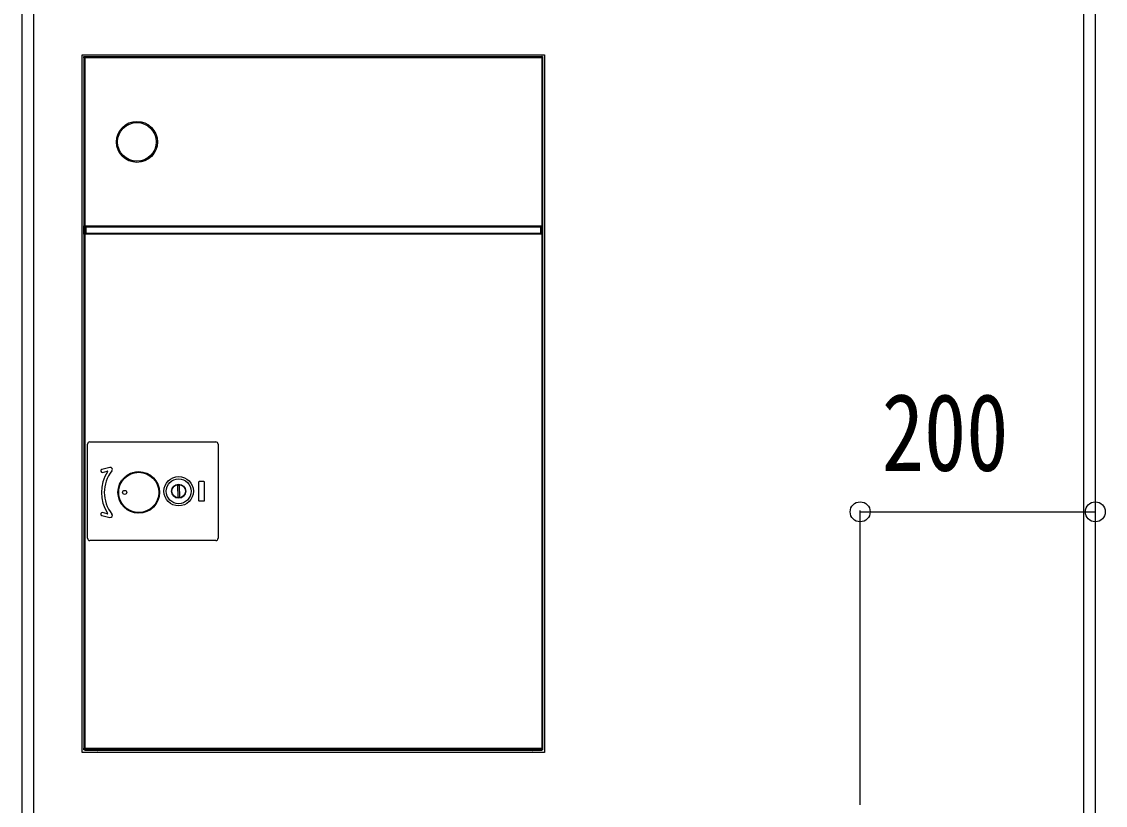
# Model space of a CAD drawing. Units: millimetres, scale not verified. Extents: x -8418 to 8410, y -5948 to 5940.
# Drawn here: x -2785 to -1863, y -3288 to -2622 of the extents above; entities that cross this region are included whole.
import ezdxf
from ezdxf.enums import TextEntityAlignment as Align

# ---------------------------------------------------------------- set-up
doc = ezdxf.new("R2010")
doc.units = ezdxf.units.MM
doc.header["$LTSCALE"] = 30
for name, color, linetype in [('0-3_YKK_13', 4, 'Continuous'), ('0-4_YKK_A1', 4, 'Continuous'), ('0-5_YKK_D', 6, 'Continuous')]:
    doc.layers.add(name, color=color, linetype=linetype)
doc.styles.add('ＭＳ ゴシック', font='')
doc.styles.get('ＭＳ ゴシック').set_extended_font_data('MS Gothic')

msp = doc.modelspace()

# ---------------------------------------------------------------- linework, layer by layer
at = {"layer": '0-3_YKK_13'}
for p, q in [((-2731.16, -2652.4), (-2731.66, -2652.4)), ((-2731.66, -2652.6), (-2731.66, -2652.4)), ((-2731.16, -2651.6), (-2730.86, -2651.6)), ((-2731.16, -2651.6), (-2731.16, -2652.4)), ((-2731.16, -2652.4), (-2730.86, -2652.4)), ((-2730.86, -2651.6), (-2342.46, -2651.6)), ((-2730.86, -2652.4), (-2730.86, -2651.6)), ((-2730.86, -2652.4), (-2730.86, -2652.6)), ((-2730.86, -2652.4), (-2342.46, -2652.4)), ((-2730.86, -2652.6), (-2730.86, -2795.6)), ((-2342.46, -2652.4), (-2342.46, -2651.6)), ((-2342.16, -2651.6), (-2342.46, -2651.6)), ((-2342.46, -2652.4), (-2342.46, -2652.6)), ((-2342.16, -2652.4), (-2342.46, -2652.4)), ((-2341.66, -2652.6), (-2342.46, -2652.6)), ((-2342.46, -2652.6), (-2342.46, -2795.6)), ((-2342.16, -2651.6), (-2341.66, -2651.6)), ((-2342.16, -2652.4), (-2342.16, -2651.6)), ((-2341.66, -2652.4), (-2342.16, -2652.4)), ((-2341.66, -2651.6), (-2341.66, -2652.4)), ((-2341.66, -2652.4), (-2341.66, -2652.6)), ((-2341.66, -2652.6), (-2341.66, -2795.6)), ((-2730.86, -2795.6), (-2731.66, -2795.6)), ((-2731.66, -2795.8), (-2731.66, -2795.6)), ((-2731.16, -2796.6), (-2731.66, -2796.6)), ((-2731.66, -2801.6), (-2731.66, -2796.6)), ((-2731.16, -2795.8), (-2730.86, -2795.8)), ((-2731.16, -2795.8), (-2731.16, -2796.6)), ((-2731.16, -2796.6), (-2730.86, -2796.6)), ((-2730.86, -2795.8), (-2730.86, -2795.6)), ((-2730.86, -2795.8), (-2730.86, -2796.6)), ((-2342.46, -2795.8), (-2730.86, -2795.8)), ((-2342.46, -2796.6), (-2730.86, -2796.6)), ((-2730.86, -2796.6), (-2730.86, -2801.6)), ((-2730.06, -2796.6), (-2730.06, -2801.6)), ((-2729.96, -2801.6), (-2729.96, -2796.6)), ((-2343.36, -2796.6), (-2343.36, -2801.6)), ((-2343.26, -2796.6), (-2343.26, -2801.6)), ((-2342.46, -2795.8), (-2342.46, -2795.6)), ((-2341.66, -2795.6), (-2342.46, -2795.6)), ((-2342.46, -2795.8), (-2342.46, -2796.6)), ((-2342.16, -2795.8), (-2342.46, -2795.8)), ((-2342.16, -2796.6), (-2342.46, -2796.6)), ((-2342.46, -2796.6), (-2342.46, -2801.6)), ((-2342.16, -2795.8), (-2341.66, -2795.8)), ((-2342.16, -2796.6), (-2342.16, -2795.8)), ((-2341.66, -2796.6), (-2342.16, -2796.6)), ((-2341.66, -2795.6), (-2341.66, -2795.8)), ((-2341.66, -2795.8), (-2341.66, -2796.6)), ((-2341.66, -2796.6), (-2341.66, -2801.6)), ((-2731.66, -2802.4), (-2731.66, -2801.6)), ((-2731.66, -2801.6), (-2731.16, -2801.6)), ((-2731.16, -2802.4), (-2731.66, -2802.4)), ((-2731.66, -2802.6), (-2731.66, -2802.4)), ((-2731.16, -2801.6), (-2730.86, -2801.6)), ((-2731.16, -2801.6), (-2731.16, -2802.4)), ((-2731.16, -2802.4), (-2730.86, -2802.4)), ((-2730.86, -2801.6), (-2342.46, -2801.6)), ((-2730.86, -2802.4), (-2730.86, -2801.6)), ((-2730.86, -2802.4), (-2730.86, -2802.6)), ((-2730.86, -2802.4), (-2342.46, -2802.4)), ((-2730.86, -2802.6), (-2730.86, -3239.6)), ((-2342.46, -2802.4), (-2342.46, -2801.6)), ((-2342.16, -2801.6), (-2342.46, -2801.6)), ((-2342.46, -2802.4), (-2342.46, -2802.6)), ((-2342.16, -2802.4), (-2342.46, -2802.4)), ((-2341.66, -2802.6), (-2342.46, -2802.6)), ((-2342.46, -2802.6), (-2342.46, -3239.6)), ((-2342.16, -2801.6), (-2341.66, -2801.6)), ((-2342.16, -2802.4), (-2342.16, -2801.6)), ((-2341.66, -2802.4), (-2341.66, -2802.6)), ((-2728.66, -3061.11), (-2728.66, -2981.09)), ((-2726.67, -2979.1), (-2619.65, -2979.1)), ((-2617.66, -2981.09), (-2617.66, -3061.11)), ((-2709.67, -3000.91), (-2716.46, -3002.6)), ((-2715.86, -3005.03), (-2711.89, -3004.04)), ((-2629.66, -3012.85), (-2633.66, -3012.85)), ((-2650.17, -3026.08), (-2650.34, -3016.09)), ((-2634.16, -3013.35), (-2634.16, -3028.85)), ((-2629.16, -3028.85), (-2629.16, -3013.35)), ((-2651.97, -3026.11), (-2650.17, -3026.08)), ((-2633.66, -3029.35), (-2629.66, -3029.35)), ((-2711.89, -3040.17), (-2715.86, -3039.18)), ((-2716.46, -3041.61), (-2709.67, -3043.3)), ((-2619.65, -3063.1), (-2726.67, -3063.1)), ((-2730.86, -3239.6), (-2731.66, -3239.6)), ((-2731.66, -3239.8), (-2731.66, -3239.6)), ((-2731.16, -3240.6), (-2731.66, -3240.6)), ((-2731.16, -3239.8), (-2730.86, -3239.8)), ((-2731.16, -3239.8), (-2731.16, -3240.6)), ((-2731.16, -3240.6), (-2730.86, -3240.6)), ((-2730.86, -3239.8), (-2730.86, -3239.6)), ((-2730.86, -3239.8), (-2730.86, -3240.6)), ((-2342.46, -3239.8), (-2730.86, -3239.8)), ((-2342.46, -3240.6), (-2730.86, -3240.6)), ((-2730.86, -3240.6), (-2730.86, -3241.6)), ((-2730.06, -3241.6), (-2730.86, -3241.6)), ((-2730.06, -3240.6), (-2730.06, -3241.6)), ((-2720.56, -3241.6), (-2730.06, -3241.6)), ((-2719.96, -3241.6), (-2720.56, -3241.6)), ((-2720.06, -3241.1), (-2720.06, -3240.6)), ((-2719.96, -3240.8), (-2720.06, -3240.8)), ((-2719.96, -3240.8), (-2719.96, -3240.6)), ((-2350.86, -3240.8), (-2719.96, -3240.8)), ((-2350.86, -3240.6), (-2350.86, -3240.8)), ((-2350.86, -3240.8), (-2350.86, -3241.6)), ((-2350.76, -3240.8), (-2350.86, -3240.8)), ((-2350.26, -3241.6), (-2350.86, -3241.6)), ((-2350.76, -3241.1), (-2350.76, -3240.6)), ((-2343.26, -3241.6), (-2350.26, -3241.6)), ((-2343.26, -3240.6), (-2343.26, -3241.6)), ((-2342.46, -3239.8), (-2342.46, -3239.6)), ((-2342.46, -3239.8), (-2342.46, -3240.6)), ((-2342.16, -3239.8), (-2342.46, -3239.8)), ((-2342.16, -3240.6), (-2342.46, -3240.6)), ((-2341.66, -3240.8), (-2342.46, -3240.8)), ((-2342.16, -3239.8), (-2341.66, -3239.8)), ((-2342.16, -3240.6), (-2342.16, -3239.8)), ((-2341.66, -3240.6), (-2342.16, -3240.6)), ((-2341.66, -3239.6), (-2341.66, -3239.8)), ((-2341.66, -3239.8), (-2341.66, -3240.6)), ((-2341.66, -3240.6), (-2341.66, -3240.8))]:
    msp.add_line(p, q, dxfattribs=at)
msp.add_lwpolyline([(-2340.16, -3243.1), (-2733.16, -3243.1), (-2733.16, -2650.1), (-2340.16, -2650.1)], close=True, dxfattribs=at)
for points in [[(-2731.66, -2652.4), (-2731.66, -2651.6), (-2731.16, -2651.6)], [(-2730.86, -2652.6), (-2731.66, -2652.6), (-2731.66, -2795.6)], [(-2731.66, -2796.6), (-2731.66, -2795.8), (-2731.16, -2795.8)], [(-2730.86, -2802.6), (-2731.66, -2802.6), (-2731.66, -3239.6)], [(-2341.66, -2802.6), (-2341.66, -3239.6), (-2342.46, -3239.6)], [(-2341.66, -2801.6), (-2341.66, -2802.4), (-2342.16, -2802.4)], [(-2686.3, -3004.82), (-2687.11, -3004.9), (-2687.93, -3005.01), (-2688.73, -3005.16), (-2689.53, -3005.35), (-2690.32, -3005.58), (-2691.09, -3005.84), (-2691.85, -3006.14), (-2692.58, -3006.47), (-2693.3, -3006.83), (-2694.01, -3007.23), (-2694.69, -3007.66), (-2695.36, -3008.13), (-2696.01, -3008.62), (-2696.63, -3009.15), (-2697.22, -3009.7), (-2697.79, -3010.28), (-2698.33, -3010.88), (-2698.84, -3011.51), (-2699.32, -3012.17), (-2699.77, -3012.85), (-2700.19, -3013.55), (-2700.58, -3014.26), (-2700.93, -3014.99), (-2701.24, -3015.74), (-2701.52, -3016.5), (-2701.77, -3017.28), (-2701.98, -3018.07), (-2702.15, -3018.86), (-2702.28, -3019.66), (-2702.38, -3020.47), (-2702.43, -3021.28), (-2702.45, -3022.09), (-2702.44, -3022.91), (-2702.38, -3023.72), (-2702.28, -3024.54), (-2702.15, -3025.34), (-2701.98, -3026.14), (-2701.77, -3026.92), (-2701.53, -3027.7)], [(-2701.56, -3016.51), (-2701.28, -3015.75), (-2700.97, -3015), (-2700.62, -3014.27), (-2700.23, -3013.55), (-2699.81, -3012.85), (-2699.36, -3012.17), (-2698.88, -3011.52), (-2698.37, -3010.89), (-2697.83, -3010.29), (-2697.26, -3009.7), (-2696.66, -3009.15), (-2696.04, -3008.62), (-2695.4, -3008.13), (-2694.74, -3007.67), (-2694.06, -3007.24), (-2693.35, -3006.84), (-2692.63, -3006.47), (-2691.88, -3006.14), (-2691.12, -3005.84), (-2690.35, -3005.58), (-2689.56, -3005.35), (-2688.77, -3005.16), (-2687.96, -3005.01), (-2687.15, -3004.9), (-2686.33, -3004.82)], [(-2701.38, -3016.63), (-2701.11, -3015.88), (-2700.8, -3015.15), (-2700.46, -3014.42), (-2700.08, -3013.71), (-2699.67, -3013.02), (-2699.23, -3012.35), (-2698.76, -3011.7), (-2698.26, -3011.08), (-2697.74, -3010.49), (-2697.19, -3009.92), (-2696.61, -3009.37), (-2696.01, -3008.85), (-2695.38, -3008.36), (-2694.73, -3007.9), (-2694.06, -3007.47), (-2693.38, -3007.07), (-2692.68, -3006.71), (-2691.96, -3006.37), (-2691.22, -3006.07), (-2690.47, -3005.81), (-2689.7, -3005.57), (-2688.92, -3005.38), (-2688.13, -3005.22), (-2687.33, -3005.1), (-2686.53, -3005.01)], [(-2686.5, -3005.01), (-2687.13, -3005.07), (-2687.75, -3005.16), (-2688.38, -3005.27), (-2688.99, -3005.4), (-2689.6, -3005.56), (-2690.21, -3005.73), (-2690.81, -3005.93), (-2691.39, -3006.15), (-2691.97, -3006.39), (-2692.53, -3006.65), (-2693.09, -3006.93), (-2693.63, -3007.23), (-2694.16, -3007.55), (-2694.68, -3007.89), (-2695.19, -3008.25), (-2695.69, -3008.63)], [(-2687.54, -3005.12), (-2687.34, -3005.1), (-2687.14, -3005.07), (-2686.94, -3005.05), (-2686.73, -3005.03), (-2686.53, -3005.01)], [(-2686.33, -3039.39), (-2687.15, -3039.31), (-2687.96, -3039.2), (-2688.77, -3039.04), (-2689.56, -3038.86), (-2690.35, -3038.63), (-2691.13, -3038.37), (-2691.88, -3038.07), (-2692.62, -3037.74), (-2693.34, -3037.38), (-2694.04, -3036.98), (-2694.73, -3036.55), (-2695.4, -3036.08), (-2696.04, -3035.59), (-2696.66, -3035.06), (-2697.26, -3034.51), (-2697.82, -3033.93), (-2698.36, -3033.33), (-2698.87, -3032.7), (-2699.36, -3032.04), (-2699.81, -3031.36), (-2700.23, -3030.66), (-2700.61, -3029.95), (-2700.96, -3029.22), (-2701.28, -3028.47), (-2701.56, -3027.71), (-2701.8, -3026.93), (-2702.01, -3026.14), (-2702.18, -3025.34), (-2702.32, -3024.54), (-2702.41, -3023.74), (-2702.47, -3022.93), (-2702.49, -3022.12), (-2702.47, -3021.3), (-2702.41, -3020.48), (-2702.32, -3019.67), (-2702.18, -3018.86), (-2702.01, -3018.07), (-2701.81, -3017.28), (-2701.56, -3016.51)], [(-2686.53, -3039.2), (-2687.33, -3039.11), (-2688.13, -3038.99), (-2688.92, -3038.83), (-2689.7, -3038.64), (-2690.47, -3038.4), (-2691.22, -3038.14), (-2691.96, -3037.84), (-2692.68, -3037.5), (-2693.38, -3037.14), (-2694.06, -3036.74), (-2694.73, -3036.31), (-2695.38, -3035.85), (-2696.01, -3035.36), (-2696.61, -3034.84), (-2697.19, -3034.29), (-2697.74, -3033.72), (-2698.26, -3033.13), (-2698.76, -3032.51), (-2699.23, -3031.86), (-2699.67, -3031.19), (-2700.07, -3030.5), (-2700.45, -3029.8), (-2700.79, -3029.08), (-2701.09, -3028.35), (-2701.37, -3027.6), (-2701.61, -3026.84), (-2701.81, -3026.06), (-2701.98, -3025.28), (-2702.11, -3024.49), (-2702.2, -3023.7), (-2702.25, -3022.91), (-2702.27, -3022.12), (-2702.26, -3021.32), (-2702.2, -3020.52), (-2702.11, -3019.72), (-2701.98, -3018.93), (-2701.81, -3018.16), (-2701.61, -3017.39), (-2701.38, -3016.63)], [(-2650.34, -3016.09), (-2652.14, -3016.12), (-2651.97, -3026.11)], [(-2701.53, -3027.7), (-2701.25, -3028.46), (-2700.93, -3029.2), (-2700.58, -3029.94), (-2700.19, -3030.66), (-2699.77, -3031.36), (-2699.33, -3032.04), (-2698.85, -3032.69), (-2698.34, -3033.32), (-2697.8, -3033.92), (-2697.23, -3034.5), (-2696.63, -3035.06), (-2696.01, -3035.59), (-2695.37, -3036.08), (-2694.7, -3036.54), (-2694.02, -3036.97), (-2693.32, -3037.37), (-2692.59, -3037.73), (-2691.85, -3038.07), (-2691.09, -3038.37), (-2690.32, -3038.63), (-2689.53, -3038.86), (-2688.73, -3039.04), (-2687.93, -3039.2), (-2687.11, -3039.31), (-2686.3, -3039.39)], [(-2695.69, -3035.58), (-2695.19, -3035.96), (-2694.68, -3036.32), (-2694.16, -3036.66), (-2693.63, -3036.98), (-2693.09, -3037.28), (-2692.53, -3037.56), (-2691.97, -3037.82), (-2691.39, -3038.06), (-2690.81, -3038.28), (-2690.21, -3038.47), (-2689.6, -3038.65), (-2688.99, -3038.81), (-2688.37, -3038.94), (-2687.75, -3039.05), (-2687.13, -3039.13), (-2686.5, -3039.2)], [(-2687.5, -3039.08), (-2687.3, -3039.11), (-2687.1, -3039.14), (-2686.9, -3039.16), (-2686.7, -3039.18), (-2686.5, -3039.2)], [(-2731.66, -3240.6), (-2731.66, -3239.8), (-2731.16, -3239.8)], [(-2730.86, -3240.8), (-2731.66, -3240.8), (-2731.66, -3240.6)], [(-2350.86, -3241.6), (-2719.96, -3241.6), (-2719.96, -3240.8)], [(-2342.46, -3240.6), (-2342.46, -3241.6), (-2343.26, -3241.6)]]:
    msp.add_lwpolyline(points, dxfattribs=at)
for centre, radius in [((-2686.66, -2724.1), 17.45), ((-2686.66, -2724.1), 16.45), ((-2685.12, -3022.1), 17.68), ((-2685.15, -3022.1), 17.5), ((-2685.15, -3022.1), 17.11), ((-2651.16, -3021.1), 12.5), ((-2651.16, -3021.1), 10.59), ((-2697.12, -3022.1), 1.75), ((-2651.16, -3021.1), 6), ((-2651.16, -3021.1), 5.7)]:
    msp.add_circle(centre, radius, dxfattribs=at)
for centre, radius, start, end in [((-2716.16, -3003.81), 1.25, 104, 284), ((-2685.15, -3022.1), 29.25, 141.02124, 218.97876), ((-2711.82, -3004.33), 0.3, 326.31167, 104), ((-2709.25, -3002.6), 1.75, 321.02124, 104), ((-2685.15, -3022.1), 31.75, 146.31167, 213.68833), ((-2663.83, -3028.93), 32.97, 133.02751, 133.50945), ((-2663.8, -3028.93), 32.97, 133.02751, 133.50945), ((-2633.66, -3013.35), 0.5, 90, 180), ((-2629.66, -3013.35), 0.5, 0, 90), ((-2633.66, -3028.85), 0.5, 180, 270), ((-2629.66, -3028.85), 0.5, 270, 0), ((-2716.16, -3040.4), 1.25, 76, 256), ((-2711.82, -3039.88), 0.3, 256, 33.68833), ((-2709.25, -3041.6), 1.75, 256, 38.97876), ((-2663.83, -3015.28), 32.97, 226.49055, 226.97249), ((-2663.8, -3015.28), 32.97, 226.49055, 226.97249), ((-2720.56, -3241.1), 0.5, 270, 0), ((-2350.26, -3241.1), 0.5, 180, 270)]:
    msp.add_arc(centre, radius, start, end, dxfattribs=at)
for centre, major_axis in [((-2726.65, -2981.11), (1.43, -1.43)), ((-2619.67, -2981.11), (-1.43, -1.43)), ((-2726.65, -3061.09), (1.43, 1.43)), ((-2619.67, -3061.09), (-1.43, 1.43))]:
    msp.add_ellipse(centre, major_axis=major_axis, ratio=0.992433, start_param=2.359993, end_param=3.923193, dxfattribs=at)
at = {"layer": '0-4_YKK_A1'}
for p, q in [((-2784.66, -2220.1), (-2784.66, -3672.92)), ((-2774.66, -2220.1), (-2774.66, -3672.31)), ((-1881.66, -2220.1), (-1881.66, -3686.1)), ((-1871.66, -2220.1), (-1871.66, -3672.92))]:
    msp.add_line(p, q, dxfattribs=at)
at = {"layer": '0-5_YKK_D'}
for p, q in [((-2071.66, -3287.6), (-2071.66, -3037.6)), ((-2071.66, -3038.6), (-1871.66, -3038.6))]:
    msp.add_line(p, q, dxfattribs=at)
for centre in [(-2071.66, -3038.6), (-1871.66, -3038.6)]:
    msp.add_circle(centre, 8.5, dxfattribs=at)

# ---------------------------------------------------------------- texts
at = {"layer": '0-5_YKK_D', "style": 'ＭＳ ゴシック', "width": 0.8}
msp.add_text('200', height=65.98, dxfattribs=at).set_placement((-2053.26, -3023.6), align=Align.BOTTOM_LEFT)

doc.saveas('drawing.dxf')
